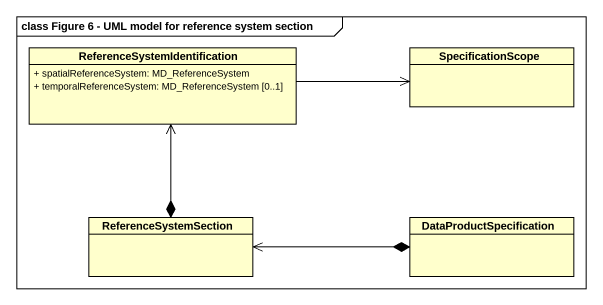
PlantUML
@startuml
mainframe class Figure 6 - UML model for reference system section
hide circle
hide empty members
skinparam classAttributeIconSize 0
class "ReferenceSystemIdentification" as ReferenceSystemIdentificatio {
  + spatialReferenceSystem: MD_ReferenceSystem
  + temporalReferenceSystem: MD_ReferenceSystem [0..1]
}
class SpecificationScope
class ReferenceSystemSection
class DataProductSpecification
ReferenceSystemIdentificatio -right-> SpecificationScope
ReferenceSystemSection *-up-> ReferenceSystemIdentificatio
ReferenceSystemSection <-right-* DataProductSpecification
@enduml
